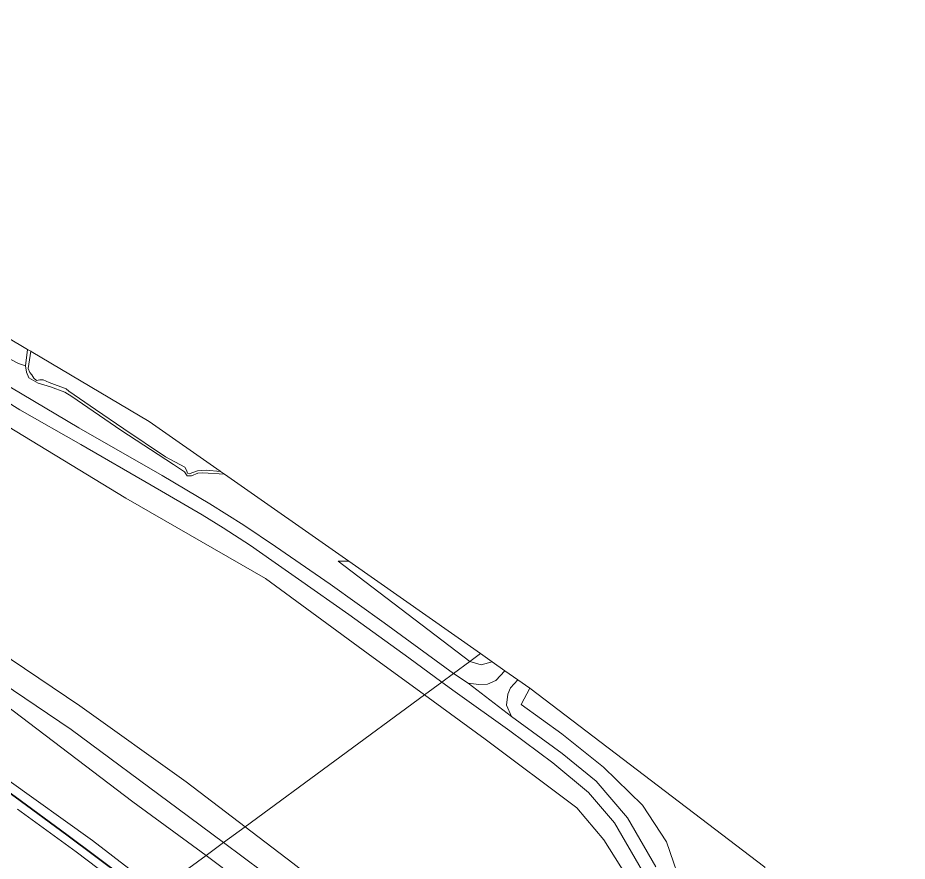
# Model space of a CAD drawing. Header units: metres. Extents: x 112942 to 118371, y 496117 to 499046.
# Drawn here: x 117547.8 to 117725.7, y 496938.4 to 497107.1 of the extents above; entities that cross this region are included whole.
import ezdxf

# ---------------------------------------------------------------- set-up
doc = ezdxf.new("R2010")
doc.units = ezdxf.units.M
doc.layers.add('B-WE-OG-TOPOKAART-G', color=7, linetype='Continuous', lineweight=18)
doc.layers.add('N-WE-KL-DATA_GLASVEZEL-G', color=90, linetype='KL-GLASVEZEL-N', lineweight=35)
doc.linetypes.add('KL-GLASVEZEL-N', pattern='A,4,-1,[101,NLCS.SHX,S=0.5,R=0,X=0,Y=0],-1,4,-1,["G",Standard,S=1,R=0,X=-0.25,Y=-0.5],-1.5', length=12.5)

msp = doc.modelspace()

# ---------------------------------------------------------------- linework, layer by layer
at = {"layer": 'B-WE-OG-TOPOKAART-G'}
for points in [[(117416.821, 497107.111, -0.938), (117423.063, 497104.322, -0.934), (117429.794, 497101.037, -0.994), (117439.415, 497095.746, -1.045), (117447.762, 497091.104, -1.057), (117460.521, 497083.767, -1.084), (117473.2, 497076.315, -1.084), (117489.841, 497066.645, -1.036), (117505.957, 497057.126, -0.989), (117509.99, 497054.751, -1.004), (117525.437, 497045.43, -1.058), (117541.833, 497035.819, -1.061), (117559.991, 497025.095, -0.965), (117576.683, 497015.584, -1.006), (117586.159, 497009.873, -1.04), (117592.967, 497005.626, -1.07), (117599.312, 497001.386, -1.085), (117610.259, 496993.842, -1.121), (117621.059, 496986.106, -1.142), (117634.974, 496975.966, -1.187)], [(117638.233, 496978.361, -1.298), (117634.974, 496975.966, -1.187), (117621.059, 496986.106, -1.142), (117610.259, 496993.842, -1.121), (117599.312, 497001.386, -1.085), (117592.967, 497005.626, -1.07), (117586.159, 497009.873, -1.04), (117576.683, 497015.584, -1.006), (117559.991, 497025.095, -0.965), (117541.833, 497035.819, -1.061), (117525.437, 497045.43, -1.058), (117509.99, 497054.751, -1.004), (117505.957, 497057.126, -0.989), (117489.841, 497066.645, -1.036), (117473.2, 497076.315, -1.084), (117460.521, 497083.767, -1.084), (117447.762, 497091.104, -1.057), (117439.415, 497095.746, -1.045), (117429.794, 497101.037, -0.994), (117423.063, 497104.322, -0.934), (117416.821, 497107.111, -0.938)], [(117634.974, 496975.966, -1.187), (117632.614, 496974.232, -1.259), (117625.987, 496979.096, -1.139), (117613.993, 496987.784, -1.178), (117603.932, 496994.806, -1.202), (117598.621, 496998.579, -1.157), (117594.33, 497001.541, -1.103), (117588.857, 497005.098, -1.076), (117584.688, 497007.669, -1.037), (117574.454, 497013.647, -1), (117560.379, 497021.76, -0.992), (117548.166, 497028.697, -1.006), (117539.509, 497034.066, -1.064), (117521.663, 497044.652, -1.07), (117505.466, 497054.211, -1.012), (117490.994, 497062.806, -0.988), (117475.948, 497071.568, -1.051), (117462.904, 497079.214, -1.03), (117450.6, 497086.274, -1.027), (117438.784, 497093.163, -1.039), (117433.026, 497096.356, -1.012), (117427.319, 497099.221, -1.021), (117420.351, 497102.443, -0.958), (117414.389, 497105.071, -0.95)], [(117414.389, 497105.071, -0.95), (117420.351, 497102.443, -0.958), (117427.319, 497099.221, -1.021), (117433.026, 497096.356, -1.012), (117438.784, 497093.163, -1.039), (117450.6, 497086.274, -1.027), (117462.904, 497079.214, -1.03), (117475.948, 497071.568, -1.051), (117490.994, 497062.806, -0.988), (117505.466, 497054.211, -1.012), (117521.663, 497044.652, -1.07), (117539.509, 497034.066, -1.064), (117548.166, 497028.697, -1.006), (117560.379, 497021.76, -0.992), (117574.454, 497013.647, -1), (117584.688, 497007.669, -1.037), (117588.857, 497005.098, -1.076), (117594.33, 497001.541, -1.103), (117598.621, 496998.579, -1.157), (117603.932, 496994.806, -1.202), (117613.993, 496987.784, -1.178), (117625.987, 496979.096, -1.139), (117632.614, 496974.232, -1.259)], [(117409.483, 497100.954, -1.238), (117423.711, 497094.013, -1.227), (117447.074, 497082.051, -1.18), (117496.91, 497054.142, -1.187), (117528.41, 497035.891, -1.297), (117569.395, 497011.035, -1.223), (117597.348, 496994.978, -1.337), (117617.868, 496979.867, -1.233), (117629.127, 496971.67, -1.249)], [(117632.614, 496974.232, -1.259), (117629.127, 496971.67, -1.249), (117617.868, 496979.867, -1.233), (117597.348, 496994.978, -1.337), (117569.395, 497011.035, -1.223), (117528.41, 497035.891, -1.297), (117496.91, 497054.142, -1.187), (117447.074, 497082.051, -1.18), (117423.711, 497094.013, -1.227), (117409.483, 497100.954, -1.238)], [(117381.643, 497077.594, -1.351), (117400.482, 497067.76, -1.407), (117429.106, 497052.414, -1.42), (117450.721, 497039.914, -1.43), (117470.549, 497027.961, -1.443), (117490.429, 497015.366, -1.447), (117511.886, 497001.629, -1.447), (117535.291, 496986.239, -1.467), (117560.202, 496969.486, -1.513), (117581.489, 496954.316, -1.5), (117593.26, 496945.317, -1.5)], [(117629.127, 496971.67, -1.249), (117593.26, 496945.317, -1.5), (117581.489, 496954.316, -1.5), (117560.202, 496969.486, -1.513), (117535.291, 496986.239, -1.467), (117511.886, 497001.629, -1.447), (117490.429, 497015.366, -1.447), (117470.549, 497027.961, -1.443), (117450.721, 497039.914, -1.43), (117429.106, 497052.414, -1.42), (117400.482, 497067.76, -1.407), (117381.643, 497077.594, -1.351)], [(117588.922, 496942.129, -1.499), (117585.449, 496939.578, -0.954), (117570.789, 496950.317, -0.923), (117542.032, 496972.081, -1.043), (117517.404, 496988.717, -0.844), (117490.62, 497005.377, -0.724), (117478.468, 497012.645, -0.715), (117462.962, 497021.891, -0.646), (117448.586, 497029.876, -0.598), (117434.036, 497037.799, -0.367), (117424.598, 497043.829, -0.556), (117415.628, 497050.209, -0.619), (117410.605, 497053.246, -0.475), (117404.118, 497057.952, -0.751), (117377.371, 497074.009, -1.374)], [(117593.26, 496945.317, -1.5), (117588.922, 496942.129, -1.499), (117579.839, 496948.873, -1.503), (117558.43, 496964.731, -1.443), (117542.11, 496975.732, -1.437), (117515.582, 496993.744, -1.427), (117488.769, 497010.577, -1.42), (117460.367, 497028.182, -1.417), (117435.707, 497042.69, -1.414), (117401.631, 497061.509, -1.414), (117377.431, 497074.059, -1.398)], [(117377.431, 497074.059, -1.398), (117401.631, 497061.509, -1.414), (117435.707, 497042.69, -1.414), (117460.367, 497028.182, -1.417), (117488.769, 497010.577, -1.42), (117515.582, 496993.744, -1.427), (117542.11, 496975.732, -1.437), (117558.43, 496964.731, -1.443), (117579.839, 496948.873, -1.503), (117588.922, 496942.129, -1.499)], [(117366.83, 497065.164, 3.769), (117405.195, 497044.41, 4.12), (117410.605, 497053.246, -0.475), (117415.628, 497050.209, -0.619), (117424.598, 497043.829, -0.556), (117434.036, 497037.799, -0.367), (117448.586, 497029.876, -0.598), (117462.962, 497021.891, -0.646), (117478.468, 497012.645, -0.715), (117490.62, 497005.377, -0.724), (117517.404, 496988.717, -0.844), (117542.032, 496972.081, -1.043), (117570.789, 496950.317, -0.923), (117585.449, 496939.578, -0.954)], [(117534.112, 497050.031, -1.16), (117549.72, 497040.798, -1.205), (117549.301, 497037.488, -1.154), (117547.884, 497037.962, -1.082), (117536.892, 497043.698, -1.145), (117529.775, 497049.711, -1.085), (117534.112, 497050.031, -1.16)], [(117536.892, 497043.698, -1.145), (117547.884, 497037.962, -1.082), (117549.301, 497037.488, -1.154), (117549.505, 497036.206, -1.169), (117549.94, 497035.105, -1.178), (117551.839, 497034.049, -1.127), (117554.337, 497033.326, -1.16), (117557.179, 497032.244, -1.076), (117558.545, 497031.389, -1.076), (117568.364, 497024.654, -1.097), (117578.931, 497017.752, -1.154), (117581.112, 497016.27, -1.154), (117581.632, 497015.475, -1.154), (117582.527, 497015.467, -1.154), (117583.782, 497016.015, -1.148), (117584.824, 497016.081, -1.148), (117589.144, 497015.831, -1.148), (117614.002, 496998.418, -1.31), (117611.854, 496998.421, -1.31), (117638.233, 496978.361, -1.298)], [(117549.72, 497040.798, -1.205), (117550.372, 497040.413, -1.349), (117549.818, 497036.983, -1.436), (117550.145, 497036.178, -1.436), (117550.593, 497035.668, -1.436), (117551.002, 497035.063, -1.436), (117551.503, 497034.545, -1.436), (117552.202, 497034.683, -1.436), (117552.86, 497034.731, -1.436), (117554.031, 497034.187, -1.436), (117557.411, 497032.886, -1.436), (117557.959, 497032.455, -1.436), (117563.323, 497028.782, -1.436), (117568.958, 497024.9, -1.436), (117577.31, 497019.286, -1.436), (117581.156, 497017.251, -1.436), (117581.552, 497016.599, -1.436), (117581.749, 497016.008, -1.436), (117582.064, 497015.907, -1.436), (117583.696, 497016.468, -1.436), (117585.436, 497016.611, -1.436), (117588.339, 497016.395, -1.436), (117589.144, 497015.831, -1.148), (117584.824, 497016.081, -1.148), (117583.782, 497016.015, -1.148), (117582.527, 497015.467, -1.154), (117581.632, 497015.475, -1.154), (117581.112, 497016.27, -1.154), (117578.931, 497017.752, -1.154), (117568.364, 497024.654, -1.097), (117558.545, 497031.389, -1.076), (117557.179, 497032.244, -1.076), (117554.337, 497033.326, -1.16), (117551.839, 497034.049, -1.127), (117549.94, 497035.105, -1.178), (117549.505, 497036.206, -1.169), (117549.301, 497037.488, -1.154), (117549.72, 497040.798, -1.205)], [(117550.422, 497040.383, -1.453), (117574.082, 497026.385, -1.363), (117588.243, 497016.462, -1.59), (117588.339, 497016.395, -1.436), (117585.436, 497016.611, -1.436), (117583.696, 497016.468, -1.436), (117582.064, 497015.907, -1.436), (117581.749, 497016.008, -1.436), (117581.552, 497016.599, -1.436), (117581.156, 497017.251, -1.436), (117577.31, 497019.286, -1.436), (117568.958, 497024.9, -1.436), (117563.323, 497028.782, -1.436), (117557.959, 497032.455, -1.436), (117557.411, 497032.886, -1.436), (117554.031, 497034.187, -1.436), (117552.86, 497034.731, -1.436), (117552.202, 497034.683, -1.436), (117551.503, 497034.545, -1.436), (117551.002, 497035.063, -1.436), (117550.593, 497035.668, -1.436), (117550.145, 497036.178, -1.436), (117549.818, 497036.983, -1.436), (117550.372, 497040.413, -1.349), (117550.422, 497040.383, -1.453)], [(117611.854, 496998.421, -1.31), (117614.002, 496998.418, -1.31), (117640.372, 496979.932, -1.377), (117638.233, 496978.361, -1.298), (117611.854, 496998.421, -1.31)], [(117642.668, 496978.323, -1.353), (117640.493, 496977.675, -1.263), (117638.233, 496978.361, -1.298), (117640.372, 496979.932, -1.377), (117642.668, 496978.323, -1.353)], [(117645.249, 496976.515, -1.357), (117643.396, 496974.556, -1.286), (117641.768, 496973.801, -1.286), (117639.991, 496973.729, -1.251), (117637.917, 496974.018, -1.211), (117634.974, 496975.966, -1.187), (117638.233, 496978.361, -1.298), (117640.493, 496977.675, -1.263), (117642.668, 496978.323, -1.353), (117645.249, 496976.515, -1.357)], [(117672.794, 496936.395, -1.083), (117667.2, 496946.12, -1.22), (117661.972, 496952.169, -1.263), (117654.804, 496958.085, -1.303), (117646.219, 496964.511, -1.3), (117635.281, 496972.28, -1.257), (117632.614, 496974.232, -1.259), (117634.974, 496975.966, -1.187), (117637.917, 496974.018, -1.211), (117646.542, 496967.333, -1.185), (117656.684, 496959.988, -1.247), (117663.528, 496954.411, -1.273), (117669.747, 496947.086, -1.223), (117675.423, 496937.301, -1.103)], [(117647.826, 496974.709, -1.357), (117646.363, 496973.098, -1.263), (117645.858, 496971.849, -1.243), (117645.592, 496969.596, -1.228), (117646.542, 496967.333, -1.185), (117637.917, 496974.018, -1.211), (117639.991, 496973.729, -1.251), (117641.768, 496973.801, -1.286), (117643.396, 496974.556, -1.286), (117645.249, 496976.515, -1.357), (117647.826, 496974.709, -1.357)], [(117669.548, 496935.512, -1.2), (117665.071, 496942.705, -1.323), (117659.617, 496949.075, -1.303), (117641.3, 496962.809, -1.267), (117629.127, 496971.67, -1.249), (117632.614, 496974.232, -1.259), (117635.281, 496972.28, -1.257), (117646.219, 496964.511, -1.3), (117654.804, 496958.085, -1.303), (117661.972, 496952.169, -1.263), (117667.2, 496946.12, -1.22), (117672.794, 496936.395, -1.083)], [(117675.423, 496937.301, -1.103), (117669.747, 496947.086, -1.223), (117663.528, 496954.411, -1.273), (117656.684, 496959.988, -1.247), (117646.542, 496967.333, -1.185), (117645.592, 496969.596, -1.228), (117645.858, 496971.849, -1.243), (117646.363, 496973.098, -1.263), (117647.826, 496974.709, -1.357), (117650.253, 496973.009, -1.295), (117648.49, 496969.788, -1.323), (117656.646, 496963.867, -1.3), (117664.978, 496957.212, -1.263), (117672.796, 496949.606, -1.317), (117677.58, 496942.312, -1.247), (117681.13, 496932.057, -0.96)], [(117697.631, 496924.631, -1.341), (117689.355, 496923.479, -1.343), (117685.949, 496922.738, -1.343), (117684.636, 496920.739, -1.343), (117685.981, 496911.969, -1.343), (117696.444, 496911.212, -1.343), (117698.018, 496911.251, -1.343), (117698.237, 496903.668, -1.227), (117693.354, 496902.646, -1.221), (117687.186, 496903.606, -1.212), (117683.572, 496920.398, -1.1), (117681.13, 496932.057, -0.96), (117677.58, 496942.312, -1.247), (117672.796, 496949.606, -1.317), (117664.978, 496957.212, -1.263), (117656.646, 496963.867, -1.3), (117648.49, 496969.788, -1.323), (117650.253, 496973.009, -1.295), (117697.265, 496937.256, -1.269), (117697.631, 496924.631, -1.341)], [(117602.787, 496938.033, -1.5), (117593.26, 496945.317, -1.5), (117629.127, 496971.67, -1.249), (117641.3, 496962.809, -1.267), (117659.617, 496949.075, -1.303), (117665.071, 496942.705, -1.323), (117669.548, 496935.512, -1.2)], [(117585.449, 496939.578, -0.954), (117575.814, 496932.499, 7.226), (117562.684, 496942.587, 7.096), (117545.579, 496954.815, 7.06)], [(117545.579, 496954.815, 7.06), (117562.684, 496942.587, 7.096), (117575.814, 496932.499, 7.226), (117573.629, 496929.551, 7.325), (117572.414, 496930.49, 7.318), (117559.42, 496940.287, 7.239), (117547.71, 496948.857, 7.154)], [(117547.71, 496948.857, 7.154), (117559.42, 496940.287, 7.239), (117572.414, 496930.49, 7.318), (117573.629, 496929.551, 7.325), (117571.688, 496926.932, 7.267), (117569.561, 496924.062, 7.18), (117567.423, 496921.178, 7.077), (117565.364, 496918.399, 6.988), (117564.816, 496917.659, 6.967), (117561.39, 496920.239, 6.945), (117552.244, 496927.085, 6.904), (117543.48, 496933.54, 6.847)], [(117593.26, 496945.317, -1.5), (117602.787, 496938.033, -1.5), (117620.31, 496924.411, -1.503), (117639.88, 496909.25, -1.503), (117656.299, 496894.621, -1.473), (117658.919, 496891.406, -1.47), (117657.591, 496890.279, -1.47), (117656.619, 496890.78, -1.474), (117654.084, 496892.087, -1.483), (117630.218, 496910.592, -1.487), (117600.715, 496933.373, -1.493), (117588.922, 496942.129, -1.499), (117593.26, 496945.317, -1.5)], [(117605.666, 496924.378, -0.709), (117585.449, 496939.578, -0.954), (117588.922, 496942.129, -1.499), (117600.715, 496933.373, -1.493)], [(117585.449, 496939.578, -0.954), (117605.666, 496924.378, -0.709), (117628.856, 496907.007, -0.799), (117645.004, 496894.155, -0.697), (117649.255, 496888.91, -0.514), (117650.311, 496883.708, -0.195), (117649.166, 496880.437, -0.001), (117646.161, 496876.627, 0.005), (117639.834, 496879.423, 3.407), (117634.593, 496884.133, 7.604), (117634.736, 496885.329, 7.607), (117634.58, 496885.719, 7.616), (117615.315, 496901.703, 7.496), (117601.993, 496912.587, 7.436), (117588.636, 496922.818, 7.277), (117575.814, 496932.499, 7.226), (117585.449, 496939.578, -0.954)]]:
    msp.add_polyline3d(points, dxfattribs=at)
at = {"layer": 'N-WE-KL-DATA_GLASVEZEL-G', "flags": 128}
msp.add_lwpolyline([(117460.381, 497010.106), (117462.6, 497008.829), (117467.424, 497005.984), (117473.009, 497002.315), (117482.442, 496995.949), (117488.683, 496991.858), (117493.711, 496988.515), (117505.616, 496980.429), (117514.441, 496974.41), (117525.05, 496967.096), (117535.796, 496959.485), (117547.23, 496951.267), (117557.585, 496943.711), (117574.725, 496930.877), (117584.774, 496923.248), (117592.054, 496917.522), (117597.844, 496912.957), (117613.512, 496900.322), (117621.06, 496894.333), (117626.229, 496889.908), (117630.809, 496885.962), (117636.101, 496880.593), (117685.655, 496838.529), (117692.098, 496833.912), (117696.353, 496830.657), (117701.07, 496827.085), (117706.802, 496822.941), (117710.585, 496820.306), (117715.134, 496817.45), (117719.576, 496814.837), (117722.919, 496812.983), (117718.587, 496804.541), (117720.016, 496802.775), (117728.12, 496798.196), (117740.789, 496785.864), (117748.266, 496778.386), (117756.127, 496770.477), (117770.21, 496756.008), (117775.046, 496747.786), (117803.816, 496716.504), (117807.167, 496716.328), (117813.787, 496708.903), (117815.669, 496706.776), (117792.341, 496684.844), (117796.417, 496680.267), (117805.765, 496669.56), (117810.369, 496664.123), (117816.572, 496656.462), (117820.684, 496651.328), (117828.744, 496641.238), (117838.669, 496628.681), (117849.95, 496614.025), (117862.38, 496598.118, -0.4142136), (117862.164, 496596.364), (117861.342, 496595.721, 0.4038997), (117861.1, 496594.002), (117896.691, 496544.976), (117898.377, 496542.654), (117901.058, 496544.599), (117910.823, 496530.799), (117912.397, 496528.613), (117919.735, 496517.522), (117924.034, 496510.821), (117926.852, 496506.352), (117929.449, 496501.812), (117931.551, 496497.719), (117932.901, 496494.763), (117933.935, 496492.403), (117934.954, 496489.973), (117935.883, 496487.497), (117936.745, 496485.072), (117937.542, 496482.62), (117938.237, 496480.116), (117938.515, 496478.903), (117939.155, 496478.359), (117960.435, 496460.288), (117970.788, 496447.015), (117978.262, 496436.696), (117997.148, 496409), (118016.891, 496379.416), (118034.954, 496351.955), (118044.736, 496336.863), (118041.01, 496334.447), (118041.587, 496333.505), (118042.91, 496333.206), (118069.408, 496350.361), (118089.138, 496359.544), (118098.753, 496366.148), (118097.882, 496367.416), (118095.05, 496369.546), (118086.345, 496370.643)], format="xyb", dxfattribs=at)

doc.saveas('drawing.dxf')
